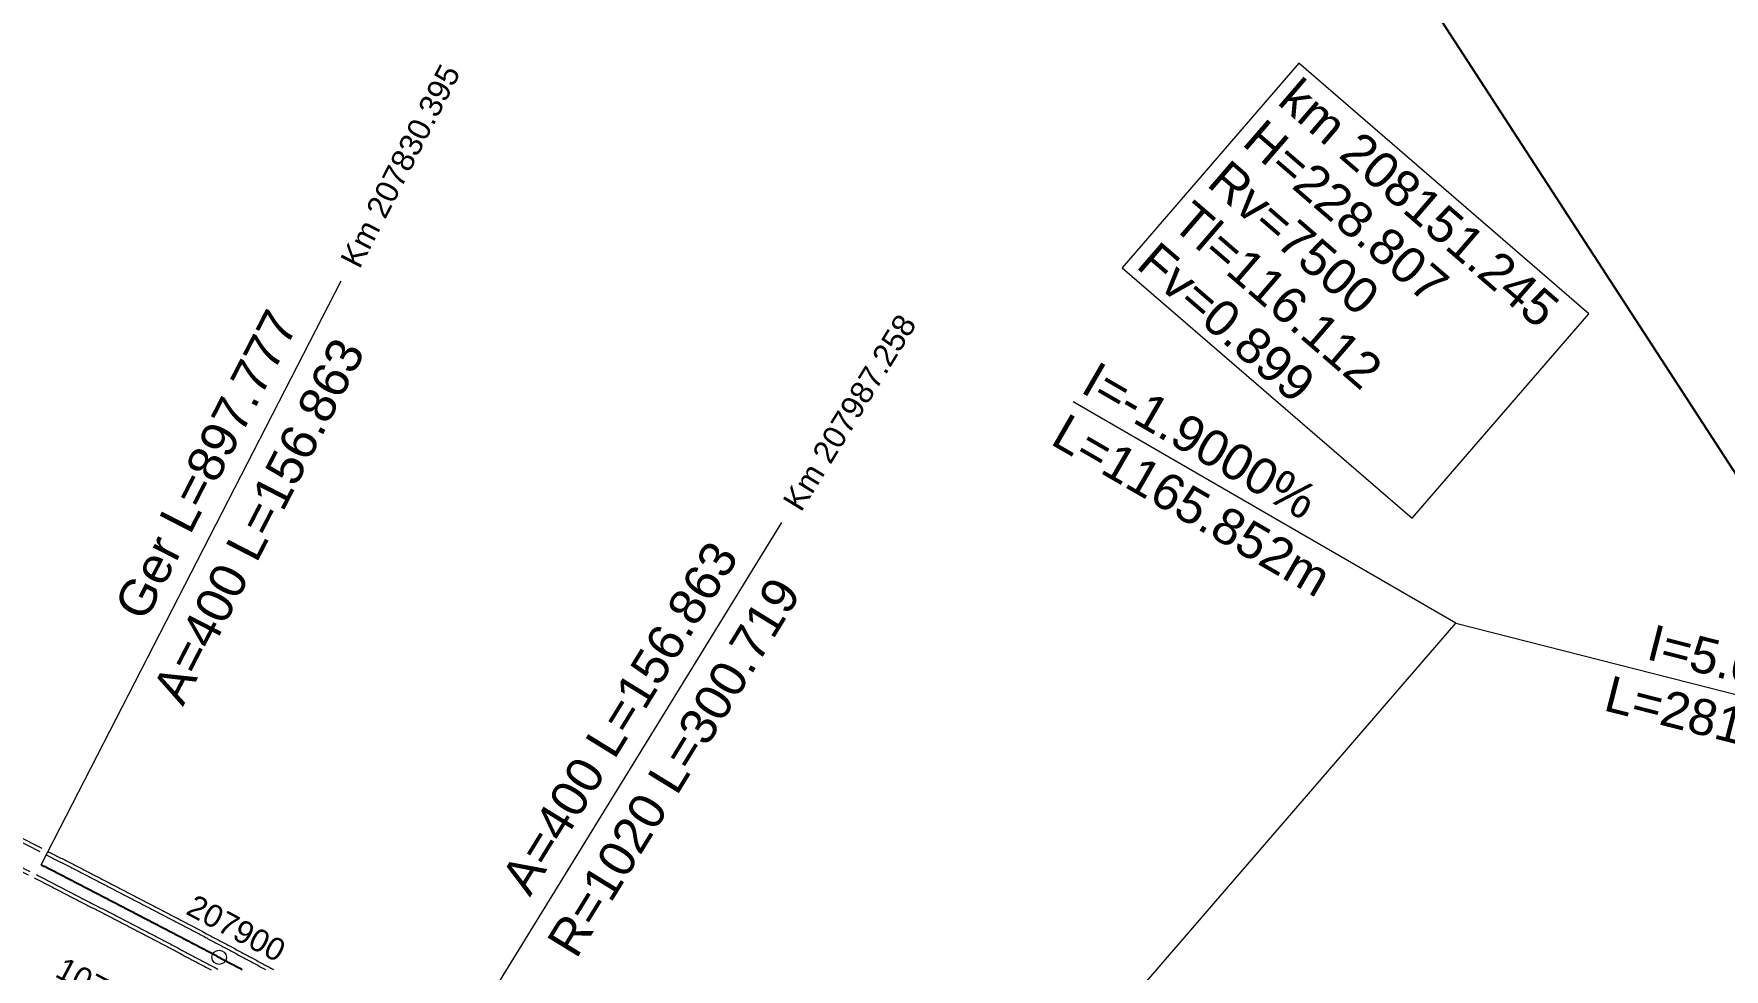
# Model space of a CAD drawing. Extents: x 2610184 to 2620710, y 1263771 to 1270672.
# Drawn here: x 2614121 to 2614708, y 1267363 to 1267688 of the extents above; entities that cross this region are included whole.
import ezdxf

# ---------------------------------------------------------------- set-up
doc = ezdxf.new("R2010")
doc.units = 0
doc.header["$LTSCALE"] = 5
doc.linetypes.add('DASHDOT', pattern=[10, 5, -2.5, 0, -2.5])
doc.linetypes.add('DASHEDX2', pattern=[3.75, 2.5, -1.25])
doc.layers.get('0').update_dxf_attribs({"color": 1, "linetype": 'CONTINUOUS'})
for name, color, linetype in [('Grundriss_16', 7, 'CONTINUOUS'), ('Grundriss_26', 7, 'CONTINUOUS'), ('QP_reel_26', 7, 'CONTINUOUS'), ('Titelblatt', 7, 'CONTINUOUS'), ('TunnelachseOst', 3, 'CONTINUOUS')]:
    doc.layers.add(name, color=color, linetype=linetype)
doc.styles.add('ARIAL', font='arial.ttf')

# ---------------------------------------------------------------- blocks, each defined once
blk = doc.blocks.new('CDWK_PTTYP10')
at = {"color": 0, "lineweight": -2}
blk.add_circle((0, 0), 0.5, dxfattribs=at)

msp = doc.modelspace()

# ---------------------------------------------------------------- linework, layer by layer
at = {"layer": 'Grundriss_26', "color": 30, "linetype": 'Continuous', "lineweight": 18}
for p, q in [((2614123.93, 1267399.33), (2614228.03, 1267601.88)), ((2614261.53, 1267324.1), (2614380.88, 1267518.05))]:
    msp.add_line(p, q, dxfattribs=at)
at = {"layer": 'Grundriss_26', "color": 1, "linetype": 'DASHEDX2', "lineweight": 18, "ltscale": 0.75}
for points in [[(2613327.2, 1267813.14), (2614125.7, 1267402.78), (2614126.15, 1267402.55), (2614126.6, 1267402.32), (2614127.04, 1267402.09), (2614127.49, 1267401.86), (2614127.93, 1267401.63), (2614128.38, 1267401.4), (2614128.83, 1267401.18), (2614129.27, 1267400.95), (2614129.72, 1267400.72), (2614130.16, 1267400.49), (2614130.61, 1267400.26), (2614131.05, 1267400.03), (2614131.5, 1267399.8), (2614131.95, 1267399.57), (2614132.39, 1267399.34), (2614132.84, 1267399.11), (2614133.28, 1267398.88), (2614133.73, 1267398.65), (2614134.17, 1267398.43), (2614134.62, 1267398.2), (2614135.07, 1267397.97), (2614135.51, 1267397.74), (2614135.96, 1267397.51), (2614136.4, 1267397.28), (2614136.85, 1267397.05), (2614137.3, 1267396.82), (2614137.74, 1267396.59), (2614138.19, 1267396.36), (2614138.63, 1267396.13), (2614139.08, 1267395.9), (2614139.52, 1267395.67), (2614139.97, 1267395.44), (2614140.42, 1267395.21), (2614140.86, 1267394.98), (2614141.31, 1267394.76), (2614141.75, 1267394.53), (2614142.2, 1267394.3), (2614142.64, 1267394.07), (2614143.09, 1267393.84), (2614143.54, 1267393.61), (2614143.98, 1267393.38), (2614144.43, 1267393.15), (2614144.87, 1267392.92), (2614145.32, 1267392.69), (2614145.76, 1267392.46), (2614146.21, 1267392.23), (2614146.65, 1267392), (2614147.1, 1267391.77), (2614147.55, 1267391.54), (2614147.99, 1267391.31), (2614148.44, 1267391.08), (2614148.88, 1267390.85), (2614149.33, 1267390.62), (2614149.77, 1267390.39), (2614150.22, 1267390.16), (2614150.66, 1267389.93), (2614151.11, 1267389.7), (2614151.56, 1267389.47), (2614152, 1267389.24), (2614152.45, 1267389), (2614152.89, 1267388.77), (2614153.34, 1267388.54), (2614153.78, 1267388.31), (2614154.23, 1267388.08), (2614154.67, 1267387.85), (2614155.12, 1267387.62), (2614155.56, 1267387.39), (2614156.01, 1267387.16), (2614156.45, 1267386.93), (2614156.9, 1267386.7), (2614157.34, 1267386.47), (2614157.79, 1267386.24), (2614158.24, 1267386), (2614158.68, 1267385.77), (2614159.13, 1267385.54), (2614159.57, 1267385.31), (2614160.02, 1267385.08), (2614160.46, 1267384.85), (2614160.91, 1267384.62), (2614161.35, 1267384.38), (2614161.8, 1267384.15), (2614162.24, 1267383.92), (2614162.69, 1267383.69), (2614163.13, 1267383.46), (2614163.58, 1267383.23), (2614164.02, 1267382.99), (2614164.47, 1267382.76), (2614164.91, 1267382.53), (2614165.35, 1267382.3), (2614165.8, 1267382.07), (2614166.24, 1267381.83), (2614166.69, 1267381.6), (2614167.13, 1267381.37), (2614167.58, 1267381.14), (2614168.02, 1267380.9), (2614168.47, 1267380.67), (2614168.91, 1267380.44), (2614169.36, 1267380.21), (2614169.8, 1267379.97), (2614170.25, 1267379.74), (2614170.69, 1267379.51), (2614171.13, 1267379.28), (2614171.58, 1267379.04), (2614172.02, 1267378.81), (2614172.47, 1267378.58), (2614172.91, 1267378.34), (2614173.36, 1267378.11), (2614173.8, 1267377.88), (2614174.24, 1267377.64), (2614174.69, 1267377.41), (2614175.13, 1267377.18), (2614175.58, 1267376.94), (2614176.02, 1267376.71), (2614176.47, 1267376.47), (2614176.91, 1267376.24), (2614177.35, 1267376.01), (2614177.8, 1267375.77), (2614178.24, 1267375.54), (2614178.68, 1267375.3), (2614179.13, 1267375.07), (2614179.57, 1267374.83), (2614180.02, 1267374.6), (2614180.46, 1267374.37), (2614180.9, 1267374.13), (2614181.35, 1267373.9), (2614181.79, 1267373.66), (2614182.23, 1267373.43), (2614182.68, 1267373.19), (2614183.12, 1267372.96), (2614183.56, 1267372.72), (2614184.01, 1267372.48), (2614184.45, 1267372.25), (2614184.89, 1267372.01), (2614185.34, 1267371.78), (2614185.78, 1267371.54), (2614186.22, 1267371.31), (2614186.67, 1267371.07), (2614187.11, 1267370.83), (2614187.55, 1267370.6), (2614188, 1267370.36), (2614188.44, 1267370.13), (2614188.88, 1267369.89), (2614189.32, 1267369.65), (2614189.77, 1267369.42), (2614190.21, 1267369.18), (2614190.65, 1267368.94), (2614191.09, 1267368.71), (2614191.54, 1267368.47), (2614191.98, 1267368.23), (2614192.42, 1267367.99), (2614192.86, 1267367.76), (2614193.31, 1267367.52), (2614193.75, 1267367.28), (2614194.19, 1267367.04), (2614194.63, 1267366.81), (2614195.08, 1267366.57), (2614195.52, 1267366.33), (2614195.96, 1267366.09), (2614196.4, 1267365.85), (2614196.84, 1267365.62), (2614197.29, 1267365.38), (2614197.73, 1267365.14), (2614198.17, 1267364.9), (2614198.61, 1267364.66), (2614199.05, 1267364.42), (2614199.49, 1267364.18), (2614199.94, 1267363.94), (2614200.38, 1267363.7), (2614200.82, 1267363.46), (2614201.26, 1267363.22), (2614201.7, 1267362.99)], [(2613327.8, 1267814.3), (2614126.3, 1267403.94), (2614126.74, 1267403.71), (2614127.19, 1267403.48), (2614127.64, 1267403.25), (2614128.08, 1267403.02), (2614128.53, 1267402.79), (2614128.97, 1267402.56), (2614129.42, 1267402.33), (2614129.87, 1267402.1), (2614130.31, 1267401.87), (2614130.76, 1267401.64), (2614131.2, 1267401.42), (2614131.65, 1267401.19), (2614132.09, 1267400.96), (2614132.54, 1267400.73), (2614132.99, 1267400.5), (2614133.43, 1267400.27), (2614133.88, 1267400.04), (2614134.32, 1267399.81), (2614134.77, 1267399.58), (2614135.21, 1267399.35), (2614135.66, 1267399.12), (2614136.11, 1267398.89), (2614136.55, 1267398.66), (2614137, 1267398.44), (2614137.44, 1267398.21), (2614137.89, 1267397.98), (2614138.34, 1267397.75), (2614138.78, 1267397.52), (2614139.23, 1267397.29), (2614139.67, 1267397.06), (2614140.12, 1267396.83), (2614140.56, 1267396.6), (2614141.01, 1267396.37), (2614141.46, 1267396.14), (2614141.9, 1267395.91), (2614142.35, 1267395.68), (2614142.79, 1267395.45), (2614143.24, 1267395.22), (2614143.69, 1267394.99), (2614144.13, 1267394.76), (2614144.58, 1267394.53), (2614145.02, 1267394.3), (2614145.47, 1267394.07), (2614145.91, 1267393.84), (2614146.36, 1267393.61), (2614146.81, 1267393.38), (2614147.25, 1267393.15), (2614147.7, 1267392.92), (2614148.14, 1267392.69), (2614148.59, 1267392.46), (2614149.03, 1267392.23), (2614149.48, 1267392), (2614149.92, 1267391.77), (2614150.37, 1267391.54), (2614150.82, 1267391.31), (2614151.26, 1267391.08), (2614151.71, 1267390.85), (2614152.15, 1267390.62), (2614152.6, 1267390.39), (2614153.04, 1267390.16), (2614153.49, 1267389.93), (2614153.93, 1267389.7), (2614154.38, 1267389.47), (2614154.83, 1267389.24), (2614155.27, 1267389.01), (2614155.72, 1267388.78), (2614156.16, 1267388.54), (2614156.61, 1267388.31), (2614157.05, 1267388.08), (2614157.5, 1267387.85), (2614157.94, 1267387.62), (2614158.39, 1267387.39), (2614158.83, 1267387.16), (2614159.28, 1267386.93), (2614159.72, 1267386.7), (2614160.17, 1267386.46), (2614160.62, 1267386.23), (2614161.06, 1267386), (2614161.51, 1267385.77), (2614161.95, 1267385.54), (2614162.4, 1267385.31), (2614162.84, 1267385.07), (2614163.29, 1267384.84), (2614163.73, 1267384.61), (2614164.18, 1267384.38), (2614164.62, 1267384.15), (2614165.07, 1267383.92), (2614165.51, 1267383.68), (2614165.96, 1267383.45), (2614166.4, 1267383.22), (2614166.85, 1267382.99), (2614167.29, 1267382.75), (2614167.74, 1267382.52), (2614168.18, 1267382.29), (2614168.63, 1267382.06), (2614169.07, 1267381.82), (2614169.52, 1267381.59), (2614169.96, 1267381.36), (2614170.4, 1267381.13), (2614170.85, 1267380.89), (2614171.29, 1267380.66), (2614171.74, 1267380.43), (2614172.18, 1267380.19), (2614172.63, 1267379.96), (2614173.07, 1267379.73), (2614173.52, 1267379.49), (2614173.96, 1267379.26), (2614174.41, 1267379.03), (2614174.85, 1267378.79), (2614175.29, 1267378.56), (2614175.74, 1267378.33), (2614176.18, 1267378.09), (2614176.63, 1267377.86), (2614177.07, 1267377.62), (2614177.52, 1267377.39), (2614177.96, 1267377.16), (2614178.4, 1267376.92), (2614178.85, 1267376.69), (2614179.29, 1267376.45), (2614179.74, 1267376.22), (2614180.18, 1267375.98), (2614180.62, 1267375.75), (2614181.07, 1267375.51), (2614181.51, 1267375.28), (2614181.96, 1267375.04), (2614182.4, 1267374.81), (2614182.84, 1267374.57), (2614183.29, 1267374.34), (2614183.73, 1267374.1), (2614184.17, 1267373.87), (2614184.62, 1267373.63), (2614185.06, 1267373.4), (2614185.5, 1267373.16), (2614185.95, 1267372.93), (2614186.39, 1267372.69), (2614186.83, 1267372.45), (2614187.28, 1267372.22), (2614187.72, 1267371.98), (2614188.16, 1267371.75), (2614188.61, 1267371.51), (2614189.05, 1267371.27), (2614189.49, 1267371.04), (2614189.94, 1267370.8), (2614190.38, 1267370.56), (2614190.82, 1267370.33), (2614191.27, 1267370.09), (2614191.71, 1267369.85), (2614192.15, 1267369.61), (2614192.59, 1267369.38), (2614193.04, 1267369.14), (2614193.48, 1267368.9), (2614193.92, 1267368.66), (2614194.36, 1267368.43), (2614194.81, 1267368.19), (2614195.25, 1267367.95), (2614195.69, 1267367.71), (2614196.13, 1267367.47), (2614196.58, 1267367.24), (2614197.02, 1267367), (2614197.46, 1267366.76), (2614197.9, 1267366.52), (2614198.35, 1267366.28), (2614198.79, 1267366.04), (2614199.23, 1267365.8), (2614199.67, 1267365.56), (2614200.11, 1267365.33), (2614200.56, 1267365.09), (2614201, 1267364.85), (2614201.44, 1267364.61), (2614201.88, 1267364.37), (2614202.32, 1267364.13), (2614202.76, 1267363.89), (2614203.21, 1267363.65), (2614203.65, 1267363.41), (2614204.09, 1267363.17), (2614204.53, 1267362.93)], [(2613323.07, 1267805.09), (2614121.57, 1267394.73), (2614122.01, 1267394.5), (2614122.46, 1267394.27), (2614122.91, 1267394.04), (2614123.35, 1267393.81), (2614123.8, 1267393.58), (2614124.24, 1267393.36), (2614124.69, 1267393.13), (2614125.13, 1267392.9), (2614125.58, 1267392.67), (2614126.03, 1267392.44), (2614126.47, 1267392.21), (2614126.92, 1267391.98), (2614127.36, 1267391.75), (2614127.81, 1267391.52), (2614128.25, 1267391.29), (2614128.7, 1267391.06), (2614129.14, 1267390.84), (2614129.59, 1267390.61), (2614130.04, 1267390.38), (2614130.48, 1267390.15), (2614130.93, 1267389.92), (2614131.37, 1267389.69), (2614131.82, 1267389.46), (2614132.26, 1267389.23), (2614132.71, 1267389), (2614133.15, 1267388.77), (2614133.6, 1267388.54), (2614134.04, 1267388.31), (2614134.49, 1267388.09), (2614134.94, 1267387.86), (2614135.38, 1267387.63), (2614135.83, 1267387.4), (2614136.27, 1267387.17), (2614136.72, 1267386.94), (2614137.16, 1267386.71), (2614137.61, 1267386.48), (2614138.05, 1267386.25), (2614138.5, 1267386.02), (2614138.94, 1267385.79), (2614139.39, 1267385.56), (2614139.83, 1267385.33), (2614140.28, 1267385.1), (2614140.72, 1267384.87), (2614141.17, 1267384.64), (2614141.61, 1267384.41), (2614142.06, 1267384.19), (2614142.5, 1267383.96), (2614142.95, 1267383.73), (2614143.39, 1267383.5), (2614143.84, 1267383.27), (2614144.28, 1267383.04), (2614144.73, 1267382.81), (2614145.17, 1267382.58), (2614145.62, 1267382.35), (2614146.06, 1267382.12), (2614146.51, 1267381.89), (2614146.95, 1267381.66), (2614147.4, 1267381.43), (2614147.84, 1267381.2), (2614148.29, 1267380.97), (2614148.73, 1267380.74), (2614149.18, 1267380.51), (2614149.62, 1267380.28), (2614150.07, 1267380.05), (2614150.51, 1267379.82), (2614150.95, 1267379.59), (2614151.4, 1267379.36), (2614151.84, 1267379.13), (2614152.29, 1267378.89), (2614152.73, 1267378.66), (2614153.18, 1267378.43), (2614153.62, 1267378.2), (2614154.06, 1267377.97), (2614154.51, 1267377.74), (2614154.95, 1267377.51), (2614155.4, 1267377.28), (2614155.84, 1267377.05), (2614156.29, 1267376.82), (2614156.73, 1267376.59), (2614157.17, 1267376.36), (2614157.62, 1267376.13), (2614158.06, 1267375.89), (2614158.51, 1267375.66), (2614158.95, 1267375.43), (2614159.39, 1267375.2), (2614159.84, 1267374.97), (2614160.28, 1267374.74), (2614160.72, 1267374.51), (2614161.17, 1267374.28), (2614161.61, 1267374.04), (2614162.06, 1267373.81), (2614162.5, 1267373.58), (2614162.94, 1267373.35), (2614163.39, 1267373.12), (2614163.83, 1267372.89), (2614164.27, 1267372.65), (2614164.72, 1267372.42), (2614165.16, 1267372.19), (2614165.6, 1267371.96), (2614166.05, 1267371.72), (2614166.49, 1267371.49), (2614166.93, 1267371.26), (2614167.38, 1267371.03), (2614167.82, 1267370.8), (2614168.26, 1267370.56), (2614168.7, 1267370.33), (2614169.15, 1267370.1), (2614169.59, 1267369.87), (2614170.03, 1267369.63), (2614170.48, 1267369.4), (2614170.92, 1267369.17), (2614171.36, 1267368.93), (2614171.8, 1267368.7), (2614172.25, 1267368.47), (2614172.69, 1267368.23), (2614173.13, 1267368), (2614173.57, 1267367.77), (2614174.02, 1267367.53), (2614174.46, 1267367.3), (2614174.9, 1267367.07), (2614175.34, 1267366.83), (2614175.79, 1267366.6), (2614176.23, 1267366.37), (2614176.67, 1267366.13), (2614177.11, 1267365.9), (2614177.55, 1267365.66), (2614178, 1267365.43), (2614178.44, 1267365.2), (2614178.88, 1267364.96), (2614179.32, 1267364.73), (2614179.76, 1267364.49), (2614180.2, 1267364.26), (2614180.65, 1267364.02), (2614181.09, 1267363.79), (2614181.53, 1267363.55), (2614181.97, 1267363.32), (2614182.41, 1267363.08), (2614182.85, 1267362.85)], [(2613323.66, 1267806.25), (2614122.16, 1267395.89), (2614122.61, 1267395.66), (2614123.05, 1267395.43), (2614123.5, 1267395.2), (2614123.95, 1267394.97), (2614124.39, 1267394.74), (2614124.84, 1267394.51), (2614125.28, 1267394.28), (2614125.73, 1267394.05), (2614126.17, 1267393.82), (2614126.62, 1267393.6), (2614127.07, 1267393.37), (2614127.51, 1267393.14), (2614127.96, 1267392.91), (2614128.4, 1267392.68), (2614128.85, 1267392.45), (2614129.29, 1267392.22), (2614129.74, 1267391.99), (2614130.18, 1267391.76), (2614130.63, 1267391.53), (2614131.08, 1267391.3), (2614131.52, 1267391.08), (2614131.97, 1267390.85), (2614132.41, 1267390.62), (2614132.86, 1267390.39), (2614133.3, 1267390.16), (2614133.75, 1267389.93), (2614134.19, 1267389.7), (2614134.64, 1267389.47), (2614135.09, 1267389.24), (2614135.53, 1267389.01), (2614135.98, 1267388.78), (2614136.42, 1267388.55), (2614136.87, 1267388.32), (2614137.31, 1267388.09), (2614137.76, 1267387.87), (2614138.2, 1267387.64), (2614138.65, 1267387.41), (2614139.09, 1267387.18), (2614139.54, 1267386.95), (2614139.98, 1267386.72), (2614140.43, 1267386.49), (2614140.87, 1267386.26), (2614141.32, 1267386.03), (2614141.76, 1267385.8), (2614142.21, 1267385.57), (2614142.66, 1267385.34), (2614143.1, 1267385.11), (2614143.55, 1267384.88), (2614143.99, 1267384.65), (2614144.44, 1267384.42), (2614144.88, 1267384.19), (2614145.33, 1267383.96), (2614145.77, 1267383.73), (2614146.22, 1267383.5), (2614146.66, 1267383.27), (2614147.11, 1267383.04), (2614147.55, 1267382.81), (2614147.99, 1267382.58), (2614148.44, 1267382.35), (2614148.88, 1267382.12), (2614149.33, 1267381.89), (2614149.77, 1267381.66), (2614150.22, 1267381.43), (2614150.66, 1267381.2), (2614151.11, 1267380.97), (2614151.55, 1267380.74), (2614152, 1267380.51), (2614152.44, 1267380.28), (2614152.89, 1267380.05), (2614153.33, 1267379.82), (2614153.78, 1267379.59), (2614154.22, 1267379.36), (2614154.66, 1267379.13), (2614155.11, 1267378.9), (2614155.55, 1267378.66), (2614156, 1267378.43), (2614156.44, 1267378.2), (2614156.89, 1267377.97), (2614157.33, 1267377.74), (2614157.77, 1267377.51), (2614158.22, 1267377.28), (2614158.66, 1267377.05), (2614159.11, 1267376.82), (2614159.55, 1267376.58), (2614159.99, 1267376.35), (2614160.44, 1267376.12), (2614160.88, 1267375.89), (2614161.33, 1267375.66), (2614161.77, 1267375.43), (2614162.21, 1267375.2), (2614162.66, 1267374.96), (2614163.1, 1267374.73), (2614163.54, 1267374.5), (2614163.99, 1267374.27), (2614164.43, 1267374.04), (2614164.88, 1267373.81), (2614165.32, 1267373.57), (2614165.76, 1267373.34), (2614166.21, 1267373.11), (2614166.65, 1267372.88), (2614167.09, 1267372.64), (2614167.54, 1267372.41), (2614167.98, 1267372.18), (2614168.42, 1267371.95), (2614168.87, 1267371.71), (2614169.31, 1267371.48), (2614169.75, 1267371.25), (2614170.2, 1267371.02), (2614170.64, 1267370.78), (2614171.08, 1267370.55), (2614171.52, 1267370.32), (2614171.97, 1267370.08), (2614172.41, 1267369.85), (2614172.85, 1267369.62), (2614173.3, 1267369.38), (2614173.74, 1267369.15), (2614174.18, 1267368.92), (2614174.62, 1267368.68), (2614175.07, 1267368.45), (2614175.51, 1267368.22), (2614175.95, 1267367.98), (2614176.39, 1267367.75), (2614176.84, 1267367.51), (2614177.28, 1267367.28), (2614177.72, 1267367.05), (2614178.16, 1267366.81), (2614178.6, 1267366.58), (2614179.05, 1267366.34), (2614179.49, 1267366.11), (2614179.93, 1267365.87), (2614180.37, 1267365.64), (2614180.81, 1267365.41), (2614181.26, 1267365.17), (2614181.7, 1267364.94), (2614182.14, 1267364.7), (2614182.58, 1267364.47), (2614183.02, 1267364.23), (2614183.46, 1267364), (2614183.91, 1267363.76), (2614184.35, 1267363.52), (2614184.79, 1267363.29), (2614185.23, 1267363.05)]]:
    msp.add_lwpolyline(points, dxfattribs=at)
at = {"layer": 'QP_reel_26', "color": 1, "linetype": 'Continuous', "lineweight": 18}
for p, q in [((2614614.59, 1267483.08), (2614481.88, 1267559.88)), ((2614393.7, 1267227.33), (2614614.59, 1267483.08)), ((2614614.59, 1267483.08), (2614763.21, 1267445.33))]:
    msp.add_line(p, q, dxfattribs=at)
msp.add_lwpolyline([(2614498.86, 1267606.36), (2614599.45, 1267519.48), (2614660.73, 1267590.43), (2614560.14, 1267677.31)], close=True, dxfattribs=at)
at = {"layer": 'Titelblatt', "color": 7, "linetype": 'Continuous', "lineweight": -3, "elevation": 2.5}
msp.add_lwpolyline([(2610183.79, 1269055.2), (2613614.15, 1263771.02), (2616105.27, 1265388.19), (2612674.9, 1270672.37), (2610183.79, 1269055.2)], dxfattribs=at)
at = {"layer": 'TunnelachseOst', "linetype": 'DASHDOT', "lineweight": 25}
msp.add_lwpolyline([(2613325.43, 1267809.7), (2614123.93, 1267399.33), (2614124.38, 1267399.1), (2614124.83, 1267398.87), (2614125.27, 1267398.65), (2614125.72, 1267398.42), (2614126.16, 1267398.19), (2614126.61, 1267397.96), (2614127.05, 1267397.73), (2614127.5, 1267397.5), (2614127.95, 1267397.27), (2614128.39, 1267397.04), (2614128.84, 1267396.81), (2614129.28, 1267396.58), (2614129.73, 1267396.35), (2614130.17, 1267396.13), (2614130.62, 1267395.9), (2614131.07, 1267395.67), (2614131.51, 1267395.44), (2614131.96, 1267395.21), (2614132.4, 1267394.98), (2614132.85, 1267394.75), (2614133.29, 1267394.52), (2614133.74, 1267394.29), (2614134.19, 1267394.06), (2614134.63, 1267393.83), (2614135.08, 1267393.6), (2614135.52, 1267393.37), (2614135.97, 1267393.15), (2614136.41, 1267392.92), (2614136.86, 1267392.69), (2614137.3, 1267392.46), (2614137.75, 1267392.23), (2614138.2, 1267392), (2614138.64, 1267391.77), (2614139.09, 1267391.54), (2614139.53, 1267391.31), (2614139.98, 1267391.08), (2614140.42, 1267390.85), (2614140.87, 1267390.62), (2614141.31, 1267390.39), (2614141.76, 1267390.16), (2614142.21, 1267389.93), (2614142.65, 1267389.7), (2614143.1, 1267389.47), (2614143.54, 1267389.24), (2614143.99, 1267389.01), (2614144.43, 1267388.78), (2614144.88, 1267388.55), (2614145.32, 1267388.32), (2614145.77, 1267388.09), (2614146.21, 1267387.86), (2614146.66, 1267387.63), (2614147.1, 1267387.4), (2614147.55, 1267387.17), (2614147.99, 1267386.94), (2614148.44, 1267386.71), (2614148.88, 1267386.48), (2614149.33, 1267386.25), (2614149.78, 1267386.02), (2614150.22, 1267385.79), (2614150.67, 1267385.56), (2614151.11, 1267385.33), (2614151.56, 1267385.1), (2614152, 1267384.87), (2614152.45, 1267384.64), (2614152.89, 1267384.41), (2614153.34, 1267384.18), (2614153.78, 1267383.95), (2614154.23, 1267383.72), (2614154.67, 1267383.49), (2614155.12, 1267383.26), (2614155.56, 1267383.03), (2614156, 1267382.8), (2614156.45, 1267382.57), (2614156.89, 1267382.33), (2614157.34, 1267382.1), (2614157.78, 1267381.87), (2614158.23, 1267381.64), (2614158.67, 1267381.41), (2614159.12, 1267381.18), (2614159.56, 1267380.95), (2614160.01, 1267380.72), (2614160.45, 1267380.48), (2614160.9, 1267380.25), (2614161.34, 1267380.02), (2614161.78, 1267379.79), (2614162.23, 1267379.56), (2614162.67, 1267379.33), (2614163.12, 1267379.09), (2614163.56, 1267378.86), (2614164.01, 1267378.63), (2614164.45, 1267378.4), (2614164.9, 1267378.17), (2614165.34, 1267377.94), (2614165.78, 1267377.7), (2614166.23, 1267377.47), (2614166.67, 1267377.24), (2614167.12, 1267377.01), (2614167.56, 1267376.77), (2614168, 1267376.54), (2614168.45, 1267376.31), (2614168.89, 1267376.08), (2614169.34, 1267375.84), (2614169.78, 1267375.61), (2614170.22, 1267375.38), (2614170.67, 1267375.15), (2614171.11, 1267374.91), (2614171.55, 1267374.68), (2614172, 1267374.45), (2614172.44, 1267374.21), (2614172.89, 1267373.98), (2614173.33, 1267373.75), (2614173.77, 1267373.51), (2614174.22, 1267373.28), (2614174.66, 1267373.05), (2614175.1, 1267372.81), (2614175.55, 1267372.58), (2614175.99, 1267372.34), (2614176.43, 1267372.11), (2614176.88, 1267371.88), (2614177.32, 1267371.64), (2614177.76, 1267371.41), (2614178.2, 1267371.17), (2614178.65, 1267370.94), (2614179.09, 1267370.71), (2614179.53, 1267370.47), (2614179.98, 1267370.24), (2614180.42, 1267370), (2614180.86, 1267369.77), (2614181.3, 1267369.53), (2614181.75, 1267369.3), (2614182.19, 1267369.06), (2614182.63, 1267368.83), (2614183.08, 1267368.59), (2614183.52, 1267368.36), (2614183.96, 1267368.12), (2614184.4, 1267367.89), (2614184.84, 1267367.65), (2614185.29, 1267367.41), (2614185.73, 1267367.18), (2614186.17, 1267366.94), (2614186.61, 1267366.71), (2614187.06, 1267366.47), (2614187.5, 1267366.24), (2614187.94, 1267366), (2614188.38, 1267365.76), (2614188.82, 1267365.53), (2614189.27, 1267365.29), (2614189.71, 1267365.05), (2614190.15, 1267364.82), (2614190.59, 1267364.58), (2614191.03, 1267364.34), (2614191.47, 1267364.11), (2614191.92, 1267363.87), (2614192.36, 1267363.63), (2614192.8, 1267363.39), (2614193.24, 1267363.16), (2614193.68, 1267362.92)], dxfattribs=at)

# ---------------------------------------------------------------- block references
at = {"layer": 'Grundriss_26', "color": 1, "lineweight": 18, "xscale": 5, "yscale": 5}
msp.add_blockref('CDWK_PTTYP10', (2614185.68, 1267367.2), dxfattribs=at)

# ---------------------------------------------------------------- texts
at = {"layer": 'Grundriss_16', "color": 1, "lineweight": -3, "style": 'ARIAL'}
msp.add_text('107900', height=7.812, rotation=331.96508, dxfattribs=at).set_placement((2614128.32, 1267360.71))
at = {"layer": 'Grundriss_26', "color": 30, "lineweight": 18, "style": 'ARIAL'}
for s, height, rotation, p in [('Km 207830.395', 7.8125, 62.80056, (2614234.36, 1267605.65)), ('Ger L=897.777', 12.5, 62.80056, (2614160, 1267483.18)), ('Km 207987.258', 7.8125, 58.39488, (2614387.48, 1267521.33)), ('A=400 L=156.863', 12.5, 62.80056, (2614173.09, 1267453.97)), ('A=400 L=156.863', 12.5, 58.39488, (2614293.45, 1267387.9)), ('R=1020 L=300.719', 12.5, 58.39488, (2614309.5, 1267366.28))]:
    msp.add_text(s, height=height, rotation=rotation, dxfattribs=at).set_placement(p)
at = {"layer": 'Grundriss_26', "color": 1, "lineweight": 18, "style": 'ARIAL'}
msp.add_text('207900', height=7.812, rotation=331.93792, dxfattribs=at).set_placement((2614173.73, 1267382.43))
at = {"layer": 'QP_reel_26', "color": 1, "lineweight": 18, "style": 'ARIAL'}
for s, rotation, p in [('km 208151.245', 319.18334, (2614552.29, 1267663.44)), ('H=228.807', 319.18334, (2614540.03, 1267649.25)), ('Rv=7500', 319.18334, (2614527.78, 1267635.06)), ('Tl=116.112', 319.18334, (2614515.52, 1267620.87)), ('Fv=0.899', 319.18334, (2614503.27, 1267606.68)), ('I=-1.9000%', 329.94131, (2614483.97, 1267563.49)), ('L=1165.852m', 329.94131, (2614473.53, 1267545.46)), ('I=5.0000%', 345.7484, (2614680.23, 1267470.71)), ('L=281.744m', 345.7484, (2614665.41, 1267452.98))]:
    msp.add_text(s, height=12.5, rotation=rotation, dxfattribs=at).set_placement(p)

doc.saveas('drawing.dxf')
